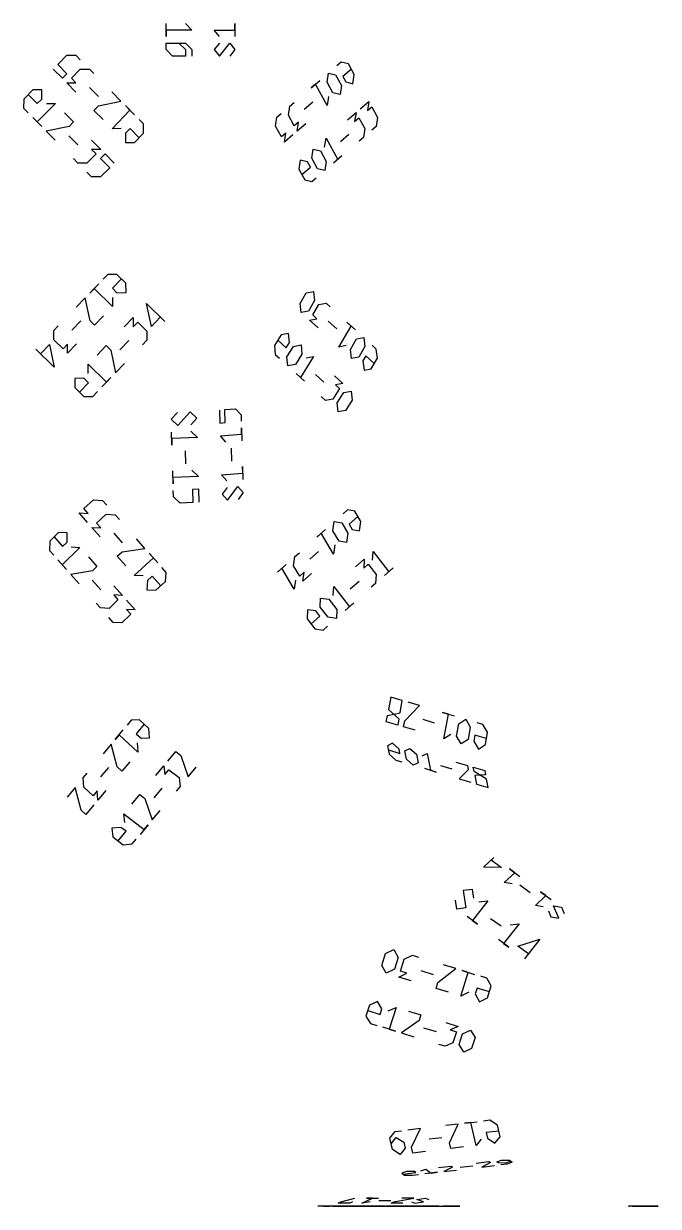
# Model space of a CAD drawing. Header units: metres. Extents: x -3.55 to 5.66, y -3.79 to 3.79.
# Drawn here: x -3.546 to -1.512, y -3.792 to 0 of the extents above; entities that cross this region are included whole.
import ezdxf

# ---------------------------------------------------------------- set-up
doc = ezdxf.new("R2010")
doc.units = ezdxf.units.M
doc.layers.add('PROFILES', color=30, linetype='CONTINUOUS')

msp = doc.modelspace()

# ---------------------------------------------------------------- linework, layer by layer
at = {"layer": 'PROFILES'}
for p, q in [((-3.0889, -0.0422, 8.2165), (-3.0889, -0.0005, 8.2165)), ((-3.0073, -0.0213, 8.2334), (-3.0889, -0.0213, 8.2165)), ((-3.0889, -0.0213, 8.2165), (-3.0889, -0.0422, 8.2165)), ((-3.0277, -0.0005, 8.2292), (-3.0073, -0.0213, 8.2334)), ((-2.9186, -0.0422, 8.2838), (-2.9352, -0.0213, 8.2712)), ((-2.9352, -0.0213, 8.2712), (-2.8688, -0.0213, 8.3216)), ((-2.8688, -0.0213, 8.3216), (-2.8688, -0.0005, 8.3216)), ((-2.8688, -0.0005, 8.3216), (-2.8688, -0.0422, 8.3216)), ((-3.0889, -0.0838, 8.2165), (-3.0889, -0.063, 8.2165)), ((-3.0889, -0.063, 8.2165), (-3.0277, -0.063, 8.2292)), ((-3.0481, -0.063, 8.225), (-3.0277, -0.0838, 8.2292)), ((-3.0277, -0.063, 8.2292), (-3.0073, -0.0838, 8.2334)), ((-2.9186, -0.063, 8.2838), (-2.9352, -0.0838, 8.2712)), ((-2.9186, -0.1047, 8.2838), (-2.8854, -0.063, 8.309)), ((-2.8854, -0.063, 8.309), (-2.8688, -0.0838, 8.3216)), ((-3.4365, -0.1316, 8.1445), (-3.4077, -0.102, 8.1505)), ((-3.4077, -0.102, 8.1505), (-3.3789, -0.1019, 8.1564)), ((-3.3789, -0.1019, 8.1564), (-3.3644, -0.1166, 8.1594)), ((-3.0685, -0.1047, 8.2207), (-3.0889, -0.0838, 8.2165)), ((-3.0277, -0.1047, 8.2292), (-3.0685, -0.1047, 8.2207)), ((-3.0277, -0.0838, 8.2292), (-3.0277, -0.1047, 8.2292)), ((-3.0073, -0.0838, 8.2334), (-3.0073, -0.1047, 8.2334)), ((-2.9352, -0.0838, 8.2712), (-2.9186, -0.1047, 8.2838)), ((-2.8688, -0.0838, 8.3216), (-2.8854, -0.1047, 8.309)), ((-3.4508, -0.1464, 8.1415), (-3.4219, -0.1757, 8.1475)), ((-3.4075, -0.1609, 8.1505), (-3.4365, -0.1316, 8.1445)), ((-3.393, -0.1756, 8.1535), (-3.3643, -0.146, 8.1595)), ((-3.3643, -0.146, 8.1595), (-3.3354, -0.1459, 8.1654)), ((-3.3354, -0.1459, 8.1654), (-3.321, -0.1606, 8.1684)), ((-2.5281, -0.124, 8.5797), (-2.5418, -0.1357, 8.5693)), ((-2.5051, -0.1295, 8.5972), (-2.5281, -0.124, 8.5797)), ((-2.4957, -0.1467, 8.6043), (-2.5232, -0.1701, 8.5835)), ((-2.4864, -0.1639, 8.6114), (-2.5051, -0.1295, 8.5972)), ((-3.4219, -0.1757, 8.1475), (-3.4075, -0.1609, 8.1505)), ((-3.3786, -0.1903, 8.1565), (-3.393, -0.1756, 8.1535)), ((-2.6242, -0.206, 8.5069), (-2.5967, -0.1826, 8.5277)), ((-2.5737, -0.1881, 8.5452), (-2.5693, -0.1591, 8.5485)), ((-2.555, -0.2225, 8.5594), (-2.5737, -0.1881, 8.5452)), ((-2.5693, -0.1591, 8.5485), (-2.5462, -0.1646, 8.566)), ((-2.5462, -0.1646, 8.566), (-2.5275, -0.1991, 8.5802)), ((-2.5232, -0.1701, 8.5835), (-2.5138, -0.1874, 8.5906)), ((-2.5138, -0.1874, 8.5906), (-2.4907, -0.1929, 8.6081)), ((-2.4907, -0.1929, 8.6081), (-2.4864, -0.1639, 8.6114)), ((-3.5164, -0.2128, 8.133), (-3.5457, -0.2423, 8.1302)), ((-3.4872, -0.2127, 8.1373), (-3.5164, -0.2128, 8.133)), ((-3.4874, -0.2421, 8.139), (-3.4872, -0.2127, 8.1373)), ((-3.4074, -0.1904, 8.1505), (-3.3786, -0.1903, 8.1565)), ((-3.3784, -0.2197, 8.1565), (-3.4074, -0.1904, 8.1505)), ((-3.3063, -0.2342, 8.1715), (-3.3352, -0.2048, 8.1655)), ((-3.2341, -0.2487, 8.1864), (-3.263, -0.2193, 8.1804)), ((-2.6105, -0.1943, 8.5173), (-2.6242, -0.206, 8.5069)), ((-2.5731, -0.2632, 8.5457), (-2.6105, -0.1943, 8.5173)), ((-2.5319, -0.228, 8.5769), (-2.555, -0.2225, 8.5594)), ((-2.5275, -0.1991, 8.5802), (-2.5319, -0.228, 8.5769)), ((-3.5457, -0.2423, 8.1302), (-3.5459, -0.2717, 8.1319)), ((-3.531, -0.2275, 8.1316), (-3.5021, -0.2569, 8.1376)), ((-3.4438, -0.2567, 8.1463), (-3.5024, -0.3157, 8.1409)), ((-3.5021, -0.2569, 8.1376), (-3.4874, -0.2421, 8.139)), ((-3.4729, -0.2568, 8.142), (-3.4438, -0.2567, 8.1463)), ((-3.3205, -0.2784, 8.1685), (-3.3062, -0.2637, 8.1715)), ((-3.3062, -0.2637, 8.1715), (-3.2341, -0.2487, 8.1864)), ((-3.2051, -0.278, 8.1924), (-3.2196, -0.2633, 8.1894)), ((-3.2196, -0.2633, 8.1894), (-3.1907, -0.2927, 8.1954)), ((-2.6972, -0.2936, 8.4516), (-2.6928, -0.2647, 8.4549)), ((-2.6928, -0.2647, 8.4549), (-2.6791, -0.2529, 8.4653)), ((-2.6192, -0.2522, 8.5107), (-2.6467, -0.2757, 8.4899)), ((-2.5687, -0.2343, 8.549), (-2.5731, -0.2632, 8.5457)), ((-2.4671, -0.2735, 8.626), (-2.4397, -0.25, 8.6468)), ((-2.4397, -0.25, 8.6468), (-2.444, -0.279, 8.6435)), ((-3.5459, -0.2717, 8.1319), (-3.5314, -0.2863, 8.1349)), ((-3.488, -0.3304, 8.1439), (-3.5169, -0.301, 8.1379)), ((-3.4148, -0.2861, 8.1523), (-3.3859, -0.3154, 8.1583)), ((-3.2916, -0.3078, 8.1745), (-3.3205, -0.2784, 8.1685)), ((-3.2626, -0.3372, 8.1805), (-3.2051, -0.278, 8.1924)), ((-2.7384, -0.3288, 8.4204), (-2.734, -0.2998, 8.4237)), ((-2.734, -0.2998, 8.4237), (-2.7203, -0.2881, 8.4341)), ((-2.6785, -0.328, 8.4658), (-2.6972, -0.2936, 8.4516)), ((-2.5083, -0.3086, 8.5948), (-2.4808, -0.2852, 8.6156)), ((-2.4808, -0.2852, 8.6156), (-2.4852, -0.3141, 8.6123)), ((-2.4852, -0.3141, 8.6123), (-2.4715, -0.3024, 8.6227)), ((-2.4715, -0.3024, 8.6227), (-2.4528, -0.3369, 8.6368)), ((-2.444, -0.279, 8.6435), (-2.4303, -0.2672, 8.6539)), ((-2.4303, -0.2672, 8.6539), (-2.4116, -0.3017, 8.668)), ((-2.4116, -0.3017, 8.668), (-2.416, -0.3306, 8.6647)), ((-3.5024, -0.3157, 8.1409), (-3.488, -0.3304, 8.1439)), ((-3.4005, -0.3302, 8.157), (-3.4735, -0.345, 8.1469)), ((-3.3859, -0.3154, 8.1583), (-3.4005, -0.3302, 8.157)), ((-3.2338, -0.337, 8.1865), (-3.2626, -0.3372, 8.1805)), ((-3.2049, -0.3369, 8.1925), (-3.2193, -0.3517, 8.1895)), ((-3.176, -0.3663, 8.1985), (-3.2049, -0.3369, 8.1925)), ((-3.1617, -0.322, 8.2014), (-3.1762, -0.3074, 8.1984)), ((-3.1616, -0.3515, 8.2015), (-3.1617, -0.322, 8.2014)), ((-2.7197, -0.3632, 8.4346), (-2.7384, -0.3288, 8.4204)), ((-2.6648, -0.3163, 8.4762), (-2.6785, -0.328, 8.4658)), ((-2.6692, -0.3453, 8.4728), (-2.6648, -0.3163, 8.4762)), ((-2.6417, -0.3218, 8.4936), (-2.6692, -0.3453, 8.4728)), ((-2.4528, -0.3369, 8.6368), (-2.4572, -0.3658, 8.6335)), ((-2.416, -0.3306, 8.6647), (-2.4297, -0.3424, 8.6543)), ((-3.4735, -0.345, 8.1469), (-3.4445, -0.3744, 8.1529)), ((-3.4007, -0.3596, 8.1586), (-3.3718, -0.3889, 8.1646)), ((-3.328, -0.3741, 8.1703), (-3.299, -0.4035, 8.1763)), ((-3.2193, -0.3517, 8.1895), (-3.2192, -0.3812, 8.1895)), ((-3.1903, -0.3811, 8.1955), (-3.1616, -0.3515, 8.2015)), ((-2.706, -0.3515, 8.445), (-2.7197, -0.3632, 8.4346)), ((-2.7103, -0.3804, 8.4416), (-2.706, -0.3515, 8.445)), ((-2.6829, -0.357, 8.4624), (-2.7103, -0.3804, 8.4416)), ((-2.5813, -0.3962, 8.5395), (-2.5769, -0.3673, 8.5428)), ((-2.5769, -0.3673, 8.5428), (-2.5395, -0.4361, 8.5711)), ((-2.5308, -0.3783, 8.5777), (-2.5033, -0.3548, 8.5985)), ((-2.4572, -0.3658, 8.6335), (-2.4709, -0.3775, 8.6231)), ((-3.299, -0.4035, 8.1763), (-3.3281, -0.4036, 8.172)), ((-3.3281, -0.4036, 8.172), (-3.3137, -0.4182, 8.175)), ((-3.2192, -0.3812, 8.1895), (-3.1903, -0.3811, 8.1955)), ((-2.6225, -0.4314, 8.5082), (-2.6181, -0.4024, 8.5116)), ((-2.6181, -0.4024, 8.5116), (-2.595, -0.4079, 8.5291)), ((-2.595, -0.4079, 8.5291), (-2.5763, -0.4424, 8.5432)), ((-3.3721, -0.4478, 8.1679), (-3.3866, -0.4331, 8.1649)), ((-3.343, -0.4477, 8.1722), (-3.3721, -0.4478, 8.1679)), ((-3.3137, -0.4182, 8.175), (-3.343, -0.4477, 8.1722)), ((-3.2845, -0.4182, 8.1793), (-3.2992, -0.4329, 8.178)), ((-3.2992, -0.4329, 8.178), (-3.2702, -0.4623, 8.184)), ((-3.2556, -0.4475, 8.1853), (-3.2845, -0.4182, 8.1793)), ((-2.6592, -0.4376, 8.4804), (-2.6636, -0.4665, 8.477)), ((-2.6362, -0.4431, 8.4978), (-2.6592, -0.4376, 8.4804)), ((-2.6268, -0.4603, 8.5049), (-2.6362, -0.4431, 8.4978)), ((-2.6038, -0.4658, 8.5224), (-2.6225, -0.4314, 8.5082)), ((-2.5763, -0.4424, 8.5432), (-2.5807, -0.4713, 8.5399)), ((-2.5258, -0.4244, 8.5815), (-2.5532, -0.4479, 8.5607)), ((-2.5395, -0.4361, 8.5711), (-2.5258, -0.4244, 8.5815)), ((-3.3287, -0.4918, 8.1769), (-3.3432, -0.4771, 8.1739)), ((-3.2995, -0.4917, 8.1812), (-3.3287, -0.4918, 8.1769)), ((-3.2702, -0.4623, 8.184), (-3.2995, -0.4917, 8.1812)), ((-2.6636, -0.4665, 8.477), (-2.6449, -0.501, 8.4912)), ((-2.6543, -0.4838, 8.4841), (-2.6268, -0.4603, 8.5049)), ((-2.5807, -0.4713, 8.5399), (-2.6038, -0.4658, 8.5224)), ((-2.6449, -0.501, 8.4912), (-2.6219, -0.5065, 8.5087)), ((-2.6219, -0.5065, 8.5087), (-2.6081, -0.4948, 8.5191)), ((-3.2766, -0.8046, 8.2024), (-3.291, -0.8196, 8.2011)), ((-3.2475, -0.8041, 8.2067), (-3.2766, -0.8046, 8.2024)), ((-3.2327, -0.8185, 8.2097), (-3.2615, -0.8485, 8.2071)), ((-3.218, -0.8329, 8.2127), (-3.2475, -0.8041, 8.2067)), ((-3.2177, -0.8623, 8.2145), (-3.218, -0.8329, 8.2127)), ((-3.3342, -0.8646, 8.1971), (-3.3054, -0.8346, 8.1997)), ((-3.3198, -0.8496, 8.1984), (-3.3342, -0.8646, 8.1971)), ((-3.2609, -0.9073, 8.2105), (-3.3198, -0.8496, 8.1984)), ((-3.2615, -0.8485, 8.2071), (-3.2468, -0.8629, 8.2101)), ((-3.2468, -0.8629, 8.2101), (-3.2177, -0.8623, 8.2145)), ((-2.6597, -0.8974, 8.48), (-2.6401, -0.8637, 8.4949)), ((-2.6401, -0.8637, 8.4949), (-2.6169, -0.8592, 8.5124)), ((-2.6169, -0.8592, 8.5124), (-2.6133, -0.8883, 8.5152)), ((-3.3486, -0.8796, 8.1958), (-3.3774, -0.9096, 8.1932)), ((-3.3332, -0.9528, 8.2023), (-3.3486, -0.8796, 8.1958)), ((-3.2612, -0.8779, 8.2088), (-3.2609, -0.9073, 8.2105)), ((-3.1367, -0.9709, 8.2352), (-3.1518, -0.8977, 8.2271)), ((-3.1518, -0.8977, 8.2271), (-3.0932, -0.9552, 8.2414)), ((-2.6561, -0.9265, 8.4827), (-2.6597, -0.8974, 8.48)), ((-2.6133, -0.8883, 8.5152), (-2.6329, -0.922, 8.5003)), ((-2.6195, -0.9343, 8.5105), (-2.5999, -0.9006, 8.5253)), ((-2.5999, -0.9006, 8.5253), (-2.5767, -0.8961, 8.5429)), ((-2.5767, -0.8961, 8.5429), (-2.5633, -0.9084, 8.5531)), ((-3.2897, -0.9373, 8.2079), (-3.3185, -0.9673, 8.2053)), ((-3.2238, -0.9727, 8.2206), (-3.195, -0.9427, 8.2232)), ((-3.195, -0.9427, 8.2232), (-3.1948, -0.9721, 8.2255)), ((-3.1079, -0.9409, 8.2378), (-3.1367, -0.9709, 8.2352)), ((-2.6329, -0.922, 8.5003), (-2.6561, -0.9265, 8.4827)), ((-2.6293, -0.9511, 8.503), (-2.6061, -0.9466, 8.5206)), ((-2.6061, -0.9466, 8.5206), (-2.6195, -0.9343, 8.5105)), ((-3.4494, -0.9846, 8.1866), (-3.435, -0.9696, 8.1879)), ((-3.4491, -1.014, 8.1883), (-3.4494, -0.9846, 8.1866)), ((-3.3624, -0.9534, 8.1979), (-3.3912, -0.9834, 8.1953)), ((-3.3185, -0.9673, 8.2053), (-3.3332, -0.9528, 8.2023)), ((-3.1948, -0.9721, 8.2255), (-3.1804, -0.9571, 8.2268)), ((-3.1804, -0.9571, 8.2268), (-3.1511, -0.9858, 8.2339)), ((-2.6025, -0.9757, 8.5234), (-2.6293, -0.9511, 8.503)), ((-2.5427, -0.979, 8.5687), (-2.5695, -0.9544, 8.5484)), ((-2.5355, -1.0372, 8.5741), (-2.4963, -0.9699, 8.6039)), ((-2.4963, -0.9699, 8.6039), (-2.5097, -0.9576, 8.5937)), ((-2.5097, -0.9576, 8.5937), (-2.4829, -0.9822, 8.614)), ((-3.4197, -1.0428, 8.1944), (-3.4491, -1.014, 8.1883)), ((-3.2378, -1.0464, 8.2238), (-3.209, -1.0164, 8.2264)), ((-3.1509, -1.0152, 8.2361), (-3.1653, -1.0302, 8.2348)), ((-3.1511, -0.9858, 8.2339), (-3.1509, -1.0152, 8.2361)), ((-2.7211, -0.9982, 8.439), (-2.7422, -1.0317, 8.4262)), ((-2.7317, -1.0149, 8.4326), (-2.7049, -1.0395, 8.4529)), ((-2.6972, -0.9937, 8.4556), (-2.7211, -0.9982, 8.439)), ((-2.7049, -1.0395, 8.4529), (-2.6943, -1.0228, 8.4593)), ((-2.6943, -1.0228, 8.4593), (-2.6972, -0.9937, 8.4556)), ((-2.4989, -1.045, 8.6019), (-2.4793, -1.0113, 8.6167)), ((-2.4793, -1.0113, 8.6167), (-2.4561, -1.0068, 8.6343)), ((-2.4561, -1.0068, 8.6343), (-2.4525, -1.0359, 8.637)), ((-3.4481, -1.1022, 8.1935), (-3.5071, -1.0445, 8.1814)), ((-3.4923, -1.059, 8.1844), (-3.4635, -1.029, 8.187)), ((-3.4635, -1.029, 8.187), (-3.4481, -1.1022, 8.1935)), ((-3.4052, -1.0278, 8.1957), (-3.4197, -1.0428, 8.1944)), ((-3.4049, -1.0572, 8.1974), (-3.4052, -1.0278, 8.1957)), ((-3.3761, -1.0272, 8.2), (-3.4049, -1.0572, 8.1974)), ((-3.3103, -1.0627, 8.2127), (-3.2815, -1.0327, 8.2153)), ((-3.2815, -1.0327, 8.2153), (-3.2668, -1.047, 8.2189)), ((-3.2668, -1.047, 8.2189), (-3.2517, -1.1202, 8.2269)), ((-2.7422, -1.0317, 8.4262), (-2.7394, -1.0608, 8.4299)), ((-2.7394, -1.0608, 8.4299), (-2.726, -1.0731, 8.4401)), ((-2.702, -1.0686, 8.4566), (-2.6809, -1.0351, 8.4695)), ((-2.6809, -1.0351, 8.4695), (-2.657, -1.0306, 8.486)), ((-2.6541, -1.0597, 8.4898), (-2.6752, -1.0932, 8.4769)), ((-2.657, -1.0306, 8.486), (-2.6541, -1.0597, 8.4898)), ((-2.5123, -1.0327, 8.5917), (-2.5355, -1.0372, 8.5741)), ((-2.4953, -1.0741, 8.6046), (-2.4989, -1.045, 8.6019)), ((-2.4525, -1.0359, 8.637), (-2.4721, -1.0696, 8.6222)), ((-2.4159, -1.0437, 8.6648), (-2.4293, -1.0314, 8.6546)), ((-2.4123, -1.0728, 8.6675), (-2.4159, -1.0437, 8.6648)), ((-3.3388, -1.122, 8.2123), (-3.3391, -1.0926, 8.2101)), ((-3.3391, -1.0926, 8.2101), (-3.2805, -1.1502, 8.2243)), ((-3.2517, -1.1202, 8.2269), (-3.2229, -1.0902, 8.2296)), ((-2.6992, -1.0977, 8.4604), (-2.702, -1.0686, 8.4566)), ((-2.6752, -1.0932, 8.4769), (-2.6992, -1.0977, 8.4604)), ((-2.6168, -1.0675, 8.5165), (-2.659, -1.1346, 8.4908)), ((-2.6407, -1.072, 8.4999), (-2.6168, -1.0675, 8.5165)), ((-2.4721, -1.0696, 8.6222), (-2.4953, -1.0741, 8.6046)), ((-2.4489, -1.0651, 8.6398), (-2.4587, -1.0819, 8.6323)), ((-2.4587, -1.0819, 8.6323), (-2.4551, -1.111, 8.6351)), ((-2.4221, -1.0897, 8.6601), (-2.4489, -1.0651, 8.6398)), ((-2.4319, -1.1065, 8.6527), (-2.4123, -1.0728, 8.6675)), ((-3.3532, -1.137, 8.211), (-3.3823, -1.1376, 8.2062)), ((-3.3386, -1.1514, 8.2146), (-3.3532, -1.137, 8.211)), ((-3.2661, -1.1352, 8.2256), (-3.2949, -1.1652, 8.223)), ((-3.2805, -1.1502, 8.2243), (-3.2661, -1.1352, 8.2256)), ((-2.6456, -1.1469, 8.501), (-2.6724, -1.1223, 8.4807)), ((-2.659, -1.1346, 8.4908), (-2.6456, -1.1469, 8.501)), ((-2.6111, -1.1256, 8.524), (-2.5843, -1.1502, 8.5443)), ((-2.5498, -1.129, 8.5673), (-2.523, -1.1536, 8.5876)), ((-2.4551, -1.111, 8.6351), (-2.4319, -1.1065, 8.6527)), ((-3.3823, -1.1376, 8.2062), (-3.382, -1.167, 8.2084)), ((-3.382, -1.167, 8.2084), (-3.3528, -1.1958, 8.2155)), ((-3.3674, -1.1814, 8.212), (-3.3386, -1.1514, 8.2146)), ((-2.5335, -1.1704, 8.5812), (-2.5546, -1.2039, 8.5684)), ((-2.523, -1.1536, 8.5876), (-2.5469, -1.1581, 8.571)), ((-2.5469, -1.1581, 8.571), (-2.5335, -1.1704, 8.5812)), ((-3.3528, -1.1958, 8.2155), (-3.3237, -1.1952, 8.2204)), ((-3.3237, -1.1952, 8.2204), (-3.3093, -1.1802, 8.2217)), ((-2.5786, -1.2084, 8.5518), (-2.592, -1.1961, 8.5416)), ((-2.5546, -1.2039, 8.5684), (-2.5786, -1.2084, 8.5518)), ((-2.5412, -1.2162, 8.5785), (-2.5201, -1.1827, 8.5913)), ((-2.5201, -1.1827, 8.5913), (-2.4962, -1.1782, 8.6079)), ((-2.4933, -1.2073, 8.6116), (-2.5144, -1.2408, 8.5988)), ((-2.4962, -1.1782, 8.6079), (-2.4933, -1.2073, 8.6116)), ((-3.0728, -1.2683, 8.2683), (-3.0529, -1.2467, 8.27)), ((-3.0118, -1.245, 8.2768), (-3.0517, -1.2882, 8.2733)), ((-2.9907, -1.2649, 8.2819), (-3.0118, -1.245, 8.2768)), ((-2.9179, -1.2393, 8.3151), (-2.9167, -1.2808, 8.3184)), ((-2.9008, -1.2379, 8.327), (-2.8667, -1.235, 8.3508)), ((-2.8996, -1.2794, 8.3303), (-2.9008, -1.2379, 8.327)), ((-2.8667, -1.235, 8.3508), (-2.8491, -1.2543, 8.3643)), ((-2.5384, -1.2453, 8.5823), (-2.5412, -1.2162, 8.5785)), ((-2.5144, -1.2408, 8.5988), (-2.5384, -1.2453, 8.5823)), ((-3.0517, -1.2882, 8.2733), (-3.0728, -1.2683, 8.2683)), ((-3.0106, -1.2865, 8.2802), (-2.9907, -1.2649, 8.2819)), ((-2.9167, -1.2808, 8.3184), (-2.8996, -1.2794, 8.3303)), ((-2.8491, -1.2543, 8.3643), (-2.8485, -1.2751, 8.366)), ((-3.0705, -1.3514, 8.2749), (-3.0717, -1.3099, 8.2716)), ((-3.01, -1.3073, 8.2818), (-2.9889, -1.3272, 8.2869)), ((-2.9155, -1.3223, 8.3217), (-2.8473, -1.3166, 8.3693)), ((-2.8979, -1.3417, 8.3353), (-2.9155, -1.3223, 8.3217)), ((-2.8473, -1.3166, 8.3693), (-2.8479, -1.2958, 8.3676)), ((-2.8479, -1.2958, 8.3676), (-2.8468, -1.3374, 8.371)), ((-2.9889, -1.3272, 8.2869), (-3.0711, -1.3306, 8.2732)), ((-3.0711, -1.3306, 8.2732), (-3.0705, -1.3514, 8.2749)), ((-2.8791, -1.4025, 8.3521), (-2.8803, -1.361, 8.3488)), ((-3.0288, -1.3704, 8.2834), (-3.0276, -1.4119, 8.2867)), ((-3.0669, -1.4759, 8.2848), (-3.0681, -1.4344, 8.2815)), ((-3.0065, -1.4318, 8.2917), (-2.9854, -1.4518, 8.2968)), ((-2.8438, -1.4412, 8.3792), (-2.8444, -1.4204, 8.3776)), ((-2.8444, -1.4204, 8.3776), (-2.8432, -1.4619, 8.3809)), ((-2.9854, -1.4518, 8.2968), (-3.0675, -1.4552, 8.2832)), ((-3.0675, -1.4552, 8.2832), (-3.0669, -1.4759, 8.2848)), ((-2.912, -1.4469, 8.3317), (-2.8438, -1.4412, 8.3792)), ((-2.8943, -1.4662, 8.3452), (-2.912, -1.4469, 8.3317)), ((-3.0658, -1.5174, 8.2881), (-3.0664, -1.4967, 8.2865)), ((-2.9842, -1.4933, 8.3001), (-3.0047, -1.4941, 8.2967)), ((-3.0047, -1.4941, 8.2967), (-3.0036, -1.5356, 8.3)), ((-2.983, -1.5348, 8.3034), (-2.9842, -1.4933, 8.3001)), ((-2.8938, -1.487, 8.3469), (-2.9102, -1.5092, 8.3366)), ((-2.9102, -1.5092, 8.3366), (-2.8926, -1.5285, 8.3502)), ((-2.8926, -1.5285, 8.3502), (-2.8597, -1.4841, 8.3706)), ((-2.8597, -1.4841, 8.3706), (-2.842, -1.5034, 8.3842)), ((-2.842, -1.5034, 8.3842), (-2.8585, -1.5256, 8.374)), ((-3.353, -1.5551, 8.2424), (-3.3223, -1.5272, 8.2455)), ((-3.3223, -1.5272, 8.2455), (-3.2933, -1.5286, 8.2505)), ((-3.2933, -1.5286, 8.2505), (-3.2797, -1.544, 8.254)), ((-3.0446, -1.5374, 8.2932), (-3.0658, -1.5174, 8.2881)), ((-3.0036, -1.5356, 8.3), (-3.0446, -1.5374, 8.2932)), ((-3.3412, -1.5998, 8.2477), (-3.3684, -1.569, 8.2408)), ((-3.3684, -1.569, 8.2408), (-3.3394, -1.5705, 8.2458)), ((-3.3394, -1.5705, 8.2458), (-3.353, -1.5551, 8.2424)), ((-3.3122, -1.6013, 8.2527), (-3.2814, -1.5734, 8.2559)), ((-3.2814, -1.5734, 8.2559), (-3.2524, -1.5748, 8.2609)), ((-3.2524, -1.5748, 8.2609), (-3.2388, -1.5902, 8.2643)), ((-2.5084, -1.5594, 8.6221), (-2.5224, -1.5718, 8.613)), ((-2.4847, -1.5635, 8.639), (-2.5084, -1.5594, 8.6221)), ((-2.4749, -1.5802, 8.6469), (-2.5029, -1.6052, 8.6287)), ((-2.4652, -1.5969, 8.6547), (-2.4847, -1.5635, 8.639)), ((-3.3004, -1.646, 8.2581), (-3.3276, -1.6152, 8.2512)), ((-3.3276, -1.6152, 8.2512), (-3.2986, -1.6167, 8.2562)), ((-3.2986, -1.6167, 8.2562), (-3.3122, -1.6013, 8.2527)), ((-2.6064, -1.6467, 8.5585), (-2.5784, -1.6218, 8.5766)), ((-2.5546, -1.6259, 8.5936), (-2.5504, -1.5968, 8.5948)), ((-2.5351, -1.6592, 8.6093), (-2.5546, -1.6259, 8.5936)), ((-2.5504, -1.5968, 8.5948), (-2.5267, -1.601, 8.6118)), ((-2.5267, -1.601, 8.6118), (-2.5072, -1.6343, 8.6275)), ((-2.5029, -1.6052, 8.6287), (-2.4932, -1.6218, 8.6365)), ((-2.4932, -1.6218, 8.6365), (-2.4694, -1.626, 8.6535)), ((-2.4694, -1.626, 8.6535), (-2.4652, -1.5969, 8.6547)), ((-3.4625, -1.6596, 8.2076), (-3.4631, -1.689, 8.2048)), ((-3.4341, -1.6318, 8.2199), (-3.4625, -1.6596, 8.2076)), ((-3.4483, -1.6457, 8.2138), (-3.4211, -1.6765, 8.2207)), ((-3.4063, -1.6332, 8.2296), (-3.4341, -1.6318, 8.2199)), ((-3.4211, -1.6765, 8.2207), (-3.4069, -1.6626, 8.2269)), ((-3.4069, -1.6626, 8.2269), (-3.4063, -1.6332, 8.2296)), ((-3.2288, -1.6643, 8.2716), (-3.256, -1.6335, 8.2647)), ((-3.1572, -1.6826, 8.285), (-3.1844, -1.6518, 8.2781)), ((-2.5924, -1.6342, 8.5675), (-2.6064, -1.6467, 8.5585)), ((-2.5534, -1.7008, 8.5989), (-2.5924, -1.6342, 8.5675)), ((-2.5114, -1.6634, 8.6262), (-2.5351, -1.6592, 8.6093)), ((-2.5072, -1.6343, 8.6275), (-2.5114, -1.6634, 8.6262)), ((-3.4631, -1.689, 8.2048), (-3.4495, -1.7044, 8.2083)), ((-3.3655, -1.6794, 8.2399), (-3.4223, -1.7352, 8.2152)), ((-3.3933, -1.678, 8.2303), (-3.3655, -1.6794, 8.2399)), ((-3.246, -1.7076, 8.2719), (-3.2306, -1.6936, 8.2735)), ((-3.2306, -1.6936, 8.2735), (-3.1572, -1.6826, 8.285)), ((-3.13, -1.7134, 8.292), (-3.1436, -1.698, 8.2885)), ((-3.1436, -1.698, 8.2885), (-3.1164, -1.7288, 8.2954)), ((-2.6763, -1.7091, 8.513), (-2.6623, -1.6966, 8.5221)), ((-2.6008, -1.6925, 8.5651), (-2.6288, -1.7174, 8.5469)), ((-2.5491, -1.6717, 8.6002), (-2.5534, -1.7008, 8.5989)), ((-2.4276, -1.7209, 8.6717), (-2.4262, -1.6921, 8.6777)), ((-2.4262, -1.6921, 8.6777), (-2.3759, -1.7574, 8.69)), ((-3.4087, -1.7505, 8.2187), (-3.4359, -1.7198, 8.2118)), ((-3.4223, -1.7352, 8.2152), (-3.4087, -1.7505, 8.2187)), ((-3.3383, -1.7102, 8.2468), (-3.3111, -1.741, 8.2538)), ((-3.3111, -1.741, 8.2538), (-3.3253, -1.7549, 8.2476)), ((-3.2188, -1.7384, 8.2788), (-3.246, -1.7076, 8.2719)), ((-3.1916, -1.7692, 8.2857), (-3.13, -1.7134, 8.292)), ((-2.7323, -1.759, 8.4766), (-2.7043, -1.734, 8.4948)), ((-2.6806, -1.7382, 8.5118), (-2.6763, -1.7091, 8.513)), ((-2.6611, -1.7715, 8.5275), (-2.6806, -1.7382, 8.5118)), ((-2.4822, -1.742, 8.6414), (-2.4542, -1.7171, 8.6595)), ((-2.4542, -1.7171, 8.6595), (-2.4556, -1.7459, 8.6535)), ((-2.4556, -1.7459, 8.6535), (-2.4416, -1.7334, 8.6626)), ((-2.4416, -1.7334, 8.6626), (-2.4165, -1.7661, 8.6687)), ((-3.3253, -1.7549, 8.2476), (-3.3951, -1.7659, 8.2221)), ((-3.3951, -1.7659, 8.2221), (-3.3679, -1.7967, 8.229)), ((-3.1626, -1.7706, 8.2907), (-3.1916, -1.7692, 8.2857)), ((-3.1336, -1.7721, 8.2957), (-3.149, -1.786, 8.2942)), ((-3.1064, -1.8028, 8.3027), (-3.1336, -1.7721, 8.2957)), ((-3.0892, -1.7595, 8.3023), (-3.1028, -1.7441, 8.2989)), ((-3.091, -1.7889, 8.3042), (-3.0892, -1.7595, 8.3023)), ((-2.7183, -1.7465, 8.4857), (-2.7323, -1.759, 8.4766)), ((-2.6793, -1.8131, 8.5171), (-2.7183, -1.7465, 8.4857)), ((-2.6471, -1.759, 8.5366), (-2.6611, -1.7715, 8.5275)), ((-2.6513, -1.7882, 8.5353), (-2.6471, -1.759, 8.5366)), ((-2.6233, -1.7632, 8.5535), (-2.6513, -1.7882, 8.5353)), ((-2.4165, -1.7661, 8.6687), (-2.4179, -1.7949, 8.6627)), ((-2.3619, -1.745, 8.6991), (-2.3899, -1.7699, 8.6809)), ((-2.3759, -1.7574, 8.69), (-2.3619, -1.745, 8.6991)), ((-3.3259, -1.7843, 8.2448), (-3.2987, -1.815, 8.2518)), ((-3.2567, -1.8026, 8.2676), (-3.2295, -1.8334, 8.2745)), ((-3.149, -1.786, 8.2942), (-3.1508, -1.8154, 8.2961)), ((-3.1508, -1.8154, 8.2961), (-3.1218, -1.8168, 8.3011)), ((-3.1218, -1.8168, 8.3011), (-3.091, -1.7889, 8.3042)), ((-2.675, -1.784, 8.5184), (-2.6793, -1.8131, 8.5171)), ((-2.5535, -1.8332, 8.5899), (-2.5521, -1.8044, 8.5959)), ((-2.5521, -1.8044, 8.5959), (-2.5018, -1.8697, 8.6082)), ((-2.499, -1.8121, 8.6202), (-2.471, -1.7872, 8.6384)), ((-2.4179, -1.7949, 8.6627), (-2.4319, -1.8073, 8.6536)), ((-3.2437, -1.8473, 8.2683), (-3.2721, -1.8752, 8.2559)), ((-3.2295, -1.8334, 8.2745), (-3.2573, -1.8319, 8.2648)), ((-3.2573, -1.8319, 8.2648), (-3.2437, -1.8473, 8.2683)), ((-3.2158, -1.8488, 8.2779), (-3.1886, -1.8795, 8.2848)), ((-2.5955, -1.8706, 8.5626), (-2.5941, -1.8418, 8.5686)), ((-2.5941, -1.8418, 8.5686), (-2.5675, -1.8457, 8.5808)), ((-2.5675, -1.8457, 8.5808), (-2.5424, -1.8783, 8.5869)), ((-2.4879, -1.8572, 8.6173), (-2.5158, -1.8822, 8.5991)), ((-2.5018, -1.8697, 8.6082), (-2.4879, -1.8572, 8.6173)), ((-3.2999, -1.8737, 8.2463), (-3.3135, -1.8583, 8.2428)), ((-3.2721, -1.8752, 8.2559), (-3.2999, -1.8737, 8.2463)), ((-3.2028, -1.8935, 8.2787), (-3.2312, -1.9214, 8.2663)), ((-3.1886, -1.8795, 8.2848), (-3.2164, -1.8781, 8.2752)), ((-3.2164, -1.8781, 8.2752), (-3.2028, -1.8935, 8.2787)), ((-2.6361, -1.8793, 8.5414), (-2.6375, -1.9081, 8.5353)), ((-2.6095, -1.8831, 8.5535), (-2.6361, -1.8793, 8.5414)), ((-2.5969, -1.8994, 8.5566), (-2.6095, -1.8831, 8.5535)), ((-2.5704, -1.9033, 8.5688), (-2.5955, -1.8706, 8.5626)), ((-2.5424, -1.8783, 8.5869), (-2.5438, -1.9071, 8.5809)), ((-3.259, -1.9199, 8.2567), (-3.2726, -1.9045, 8.2532)), ((-3.2312, -1.9214, 8.2663), (-3.259, -1.9199, 8.2567)), ((-2.6375, -1.9081, 8.5353), (-2.6123, -1.9407, 8.5415)), ((-2.6249, -1.9244, 8.5384), (-2.5969, -1.8994, 8.5566)), ((-2.5858, -1.9446, 8.5536), (-2.5718, -1.9321, 8.5627)), ((-2.5438, -1.9071, 8.5809), (-2.5704, -1.9033, 8.5688)), ((-2.6123, -1.9407, 8.5415), (-2.5858, -1.9446, 8.5536)), ((-2.3693, -2.1591, 8.6189), (-2.3764, -2.1987, 8.6081)), ((-2.3324, -2.1701, 8.6347), (-2.3693, -2.1591, 8.6189)), ((-2.3764, -2.1987, 8.6081), (-2.3431, -2.2295, 8.6186)), ((-2.3395, -2.2097, 8.624), (-2.3324, -2.1701, 8.6347)), ((-2.3246, -2.235, 8.6265), (-2.277, -2.1865, 8.6586)), ((-2.277, -2.1865, 8.6586), (-2.3139, -2.1756, 8.6427)), ((-3.2018, -2.2337, 8.2498), (-3.2146, -2.2491, 8.244)), ((-3.1741, -2.2322, 8.2596), (-3.2018, -2.2337, 8.2498)), ((-3.1442, -2.2601, 8.2677), (-3.1741, -2.2322, 8.2596)), ((-2.3836, -2.2383, 8.5973), (-2.38, -2.2185, 8.6027)), ((-2.38, -2.2185, 8.6027), (-2.3395, -2.2097, 8.624)), ((-2.3431, -2.2295, 8.6186), (-2.3467, -2.2493, 8.6132)), ((-2.3282, -2.2548, 8.6211), (-2.3246, -2.235, 8.6265)), ((-2.2287, -2.2426, 8.6716), (-2.2657, -2.2316, 8.6557)), ((-2.1847, -2.214, 8.6982), (-2.2031, -2.2085, 8.6903)), ((-2.2031, -2.2085, 8.6903), (-2.1662, -2.2195, 8.7062)), ((-2.1989, -2.2932, 8.6766), (-2.1847, -2.214, 8.6982)), ((-2.1513, -2.2447, 8.7087), (-2.1293, -2.2304, 8.722)), ((-2.1293, -2.2304, 8.722), (-2.1144, -2.2557, 8.7246)), ((-3.253, -2.2952, 8.2265), (-3.2274, -2.2645, 8.2381)), ((-3.1592, -2.2462, 8.2637), (-3.1848, -2.277, 8.252)), ((-3.1421, -2.2895, 8.266), (-3.1442, -2.2601, 8.2677)), ((-2.3467, -2.2493, 8.6132), (-2.3836, -2.2383, 8.5973)), ((-2.2913, -2.2657, 8.637), (-2.3282, -2.2548, 8.6211)), ((-2.1584, -2.2844, 8.6979), (-2.1513, -2.2447, 8.7087)), ((-2.1144, -2.2557, 8.7246), (-2.1215, -2.2953, 8.7138)), ((-2.0739, -2.2469, 8.7458), (-2.0923, -2.2414, 8.7379)), ((-2.059, -2.2722, 8.7484), (-2.0739, -2.2469, 8.7458)), ((-2.0661, -2.3118, 8.7376), (-2.059, -2.2722, 8.7484)), ((-3.2658, -2.3106, 8.2207), (-3.2914, -2.3414, 8.2091)), ((-3.2466, -2.3832, 8.2212), (-3.2658, -2.3106, 8.2207)), ((-3.2402, -2.2798, 8.2323), (-3.253, -2.2952, 8.2265)), ((-3.1805, -2.3356, 8.2485), (-3.2402, -2.2798, 8.2323)), ((-3.1848, -2.277, 8.252), (-3.1698, -2.2909, 8.2561)), ((-3.1826, -2.3063, 8.2503), (-3.1805, -2.3356, 8.2485)), ((-3.1698, -2.2909, 8.2561), (-3.1421, -2.2895, 8.266)), ((-2.3637, -2.3072, 8.558), (-2.3794, -2.3152, 8.5344)), ((-2.3425, -2.3262, 8.5503), (-2.3637, -2.3072, 8.558)), ((-2.1769, -2.2789, 8.69), (-2.1989, -2.2932, 8.6766)), ((-2.1435, -2.3096, 8.7005), (-2.1584, -2.2844, 8.6979)), ((-2.1215, -2.2953, 8.7138), (-2.1435, -2.3096, 8.7005)), ((-2.0995, -2.281, 8.7271), (-2.103, -2.3008, 8.7217)), ((-2.103, -2.3008, 8.7217), (-2.0881, -2.3261, 8.7243)), ((-2.0625, -2.292, 8.743), (-2.0995, -2.281, 8.7271)), ((-2.0881, -2.3261, 8.7243), (-2.0661, -2.3118, 8.7376)), ((-3.0841, -2.3643, 8.2616), (-3.0585, -2.3335, 8.2732)), ((-3.0585, -2.3335, 8.2732), (-3.0421, -2.3461, 8.2706)), ((-3.0421, -2.3461, 8.2706), (-3.0186, -2.4147, 8.251)), ((-2.3794, -2.3152, 8.5344), (-2.374, -2.3422, 8.5031)), ((-2.3767, -2.3287, 8.5188), (-2.3398, -2.3397, 8.5347)), ((-2.374, -2.3422, 8.5031), (-2.3528, -2.3611, 8.4954)), ((-2.3398, -2.3397, 8.5347), (-2.3425, -2.3262, 8.5503)), ((-2.324, -2.3317, 8.5582), (-2.3083, -2.3237, 8.5818)), ((-2.3186, -2.3586, 8.527), (-2.324, -2.3317, 8.5582)), ((-2.3083, -2.3237, 8.5818), (-2.2871, -2.3426, 8.5741)), ((-2.2871, -2.3426, 8.5741), (-2.2817, -2.3696, 8.5428)), ((-2.2686, -2.3481, 8.5821), (-2.2529, -2.3401, 8.6056)), ((-2.2529, -2.3401, 8.6056), (-2.242, -2.3941, 8.543)), ((-3.2743, -2.3846, 8.2114), (-3.2999, -2.4154, 8.1997)), ((-3.2316, -2.3972, 8.2253), (-3.2466, -2.3832, 8.2212)), ((-3.206, -2.3664, 8.2369), (-3.2316, -2.3972, 8.2253)), ((-3.1225, -2.4104, 8.2442), (-3.0969, -2.3797, 8.2558)), ((-3.0969, -2.3797, 8.2558), (-3.0933, -2.4077, 8.2473)), ((-3.0186, -2.4147, 8.251), (-2.993, -2.3839, 8.2626)), ((-2.3528, -2.3611, 8.4954), (-2.3343, -2.3666, 8.5034)), ((-2.2974, -2.3776, 8.5192), (-2.3186, -2.3586, 8.527)), ((-2.2817, -2.3696, 8.5428), (-2.2974, -2.3776, 8.5192)), ((-2.2105, -2.3781, 8.5902), (-2.1736, -2.3891, 8.6061)), ((-2.1606, -2.3676, 8.6453), (-2.1236, -2.3786, 8.6612)), ((-2.1236, -2.3786, 8.6612), (-2.1209, -2.392, 8.6455)), ((-2.1052, -2.384, 8.6691), (-2.0682, -2.395, 8.685)), ((-2.1025, -2.3975, 8.6535), (-2.1052, -2.384, 8.6691)), ((-3.3553, -2.4183, 8.18), (-3.3425, -2.4029, 8.1858)), ((-3.3532, -2.4476, 8.1783), (-3.3553, -2.4183, 8.18)), ((-3.0933, -2.4077, 8.2473), (-3.0805, -2.3923, 8.2531)), ((-3.0805, -2.3923, 8.2531), (-3.0478, -2.4175, 8.2478)), ((-3.0478, -2.4175, 8.2478), (-3.0442, -2.4455, 8.2394)), ((-2.2236, -2.3996, 8.551), (-2.2605, -2.3886, 8.5351)), ((-2.242, -2.3941, 8.543), (-2.2236, -2.3996, 8.551)), ((-2.1209, -2.392, 8.6455), (-2.1497, -2.4215, 8.5827)), ((-2.1497, -2.4215, 8.5827), (-2.1128, -2.4325, 8.5986)), ((-2.0628, -2.422, 8.6537), (-2.1025, -2.3975, 8.6535)), ((-2.0655, -2.4085, 8.6693), (-2.0997, -2.411, 8.6378)), ((-2.0997, -2.411, 8.6378), (-2.0943, -2.438, 8.6065)), ((-2.0682, -2.395, 8.685), (-2.0655, -2.4085, 8.6693)), ((-2.0574, -2.4489, 8.6224), (-2.0628, -2.422, 8.6537)), ((-3.3809, -2.4491, 8.1684), (-3.4065, -2.4798, 8.1568)), ((-3.3617, -2.5217, 8.1689), (-3.3809, -2.4491, 8.1684)), ((-3.3233, -2.4755, 8.1863), (-3.3532, -2.4476, 8.1783)), ((-3.3105, -2.4601, 8.1922), (-3.3233, -2.4755, 8.1863)), ((-3.3084, -2.4895, 8.1904), (-3.3105, -2.4601, 8.1922)), ((-3.2828, -2.4587, 8.202), (-3.3084, -2.4895, 8.1904)), ((-3.1281, -2.4818, 8.2214), (-3.1025, -2.451, 8.233)), ((-3.0442, -2.4455, 8.2394), (-3.057, -2.4609, 8.2336)), ((-2.0943, -2.438, 8.6065), (-2.0574, -2.4489, 8.6224)), ((-3.1992, -2.5027, 8.2093), (-3.1736, -2.472, 8.2209)), ((-3.1736, -2.472, 8.2209), (-3.1572, -2.4846, 8.2183)), ((-3.1572, -2.4846, 8.2183), (-3.1337, -2.5532, 8.1987)), ((-3.3467, -2.5356, 8.173), (-3.3617, -2.5217, 8.1689)), ((-3.3212, -2.5048, 8.1846), (-3.3467, -2.5356, 8.173)), ((-3.2212, -2.5615, 8.1892), (-3.2248, -2.5335, 8.1977)), ((-3.2248, -2.5335, 8.1977), (-3.1593, -2.5839, 8.1871)), ((-3.1337, -2.5532, 8.1987), (-3.1081, -2.5224, 8.2103)), ((-3.234, -2.5769, 8.1834), (-3.2631, -2.5796, 8.1802)), ((-3.2176, -2.5895, 8.1807), (-3.234, -2.5769, 8.1834)), ((-3.1465, -2.5685, 8.1929), (-3.1721, -2.5993, 8.1812)), ((-3.1593, -2.5839, 8.1871), (-3.1465, -2.5685, 8.1929)), ((-3.2631, -2.5796, 8.1802), (-3.2596, -2.6076, 8.1718)), ((-3.2596, -2.6076, 8.1718), (-3.2268, -2.6329, 8.1665)), ((-3.2432, -2.6202, 8.1691), (-3.2176, -2.5895, 8.1807)), ((-3.1977, -2.6301, 8.1696), (-3.1849, -2.6147, 8.1754)), ((-3.2268, -2.6329, 8.1665), (-3.1977, -2.6301, 8.1696)), ((-2.0726, -2.7049, 8.2703), (-2.039, -2.6734, 8.3398)), ((-2.0474, -2.6813, 8.3224), (-2.014, -2.7058, 8.3174)), ((-2.014, -2.7058, 8.3174), (-2.0726, -2.7049, 8.2703)), ((-2.0059, -2.7539, 8.2603), (-1.9723, -2.7224, 8.3297)), ((-1.9723, -2.7224, 8.3297), (-1.989, -2.7102, 8.3322)), ((-1.989, -2.7102, 8.3322), (-1.9556, -2.7347, 8.3272)), ((-1.9808, -2.7583, 8.2751), (-2.0059, -2.7539, 8.2603)), ((-1.9225, -2.7872, 8.2849), (-1.9558, -2.7627, 8.29)), ((-2.1079, -2.776, 8.2097), (-2.137, -2.7794, 8.2064)), ((-2.137, -2.7794, 8.2064), (-2.1285, -2.8353, 8.1896)), ((-2.1037, -2.8039, 8.2013), (-2.1079, -2.776, 8.2097)), ((-1.9059, -2.8274, 8.2452), (-1.8723, -2.7959, 8.3146)), ((-1.8723, -2.7959, 8.3146), (-1.889, -2.7837, 8.3171)), ((-1.889, -2.7837, 8.3171), (-1.8556, -2.8082, 8.3121)), ((-2.1576, -2.8387, 8.1862), (-2.1618, -2.8108, 8.1946)), ((-2.1285, -2.8353, 8.1896), (-2.1576, -2.8387, 8.1862)), ((-2.0579, -2.8128, 8.2022), (-2.1076, -2.8754, 8.1787)), ((-2.087, -2.8162, 8.1988), (-2.0579, -2.8128, 8.2022)), ((-1.8809, -2.8318, 8.26), (-1.9059, -2.8274, 8.2452)), ((-1.8309, -2.8685, 8.2525), (-1.8474, -2.8283, 8.2922)), ((-1.8474, -2.8283, 8.2922), (-1.8223, -2.8327, 8.3071)), ((-1.8223, -2.8327, 8.3071), (-1.8141, -2.8528, 8.2872)), ((-2.0909, -2.8877, 8.1762), (-2.1242, -2.8632, 8.1812)), ((-2.1076, -2.8754, 8.1787), (-2.0909, -2.8877, 8.1762)), ((-2.0494, -2.8686, 8.1854), (-2.0161, -2.8931, 8.1804)), ((-1.8642, -2.844, 8.2575), (-1.8559, -2.8641, 8.2376)), ((-1.8559, -2.8641, 8.2376), (-1.8309, -2.8685, 8.2525)), ((-1.958, -2.8862, 8.1871), (-2.0076, -2.9489, 8.1636)), ((-1.987, -2.8897, 8.1837), (-1.958, -2.8862, 8.1871)), ((-1.9909, -2.9612, 8.1611), (-2.0242, -2.9367, 8.1661)), ((-2.0076, -2.9489, 8.1636), (-1.9909, -2.9612, 8.1611)), ((-1.9619, -2.9578, 8.1644), (-1.8913, -2.9352, 8.177)), ((-1.8913, -2.9352, 8.177), (-1.9409, -2.9979, 8.1535)), ((-2.3977, -3.0195, 8.1109), (-2.3858, -2.9816, 8.1236)), ((-2.3858, -2.9816, 8.1236), (-2.36, -2.9688, 8.1297)), ((-2.36, -2.9688, 8.1297), (-2.346, -2.9938, 8.1229)), ((-2.346, -2.9938, 8.1229), (-2.3578, -3.0317, 8.1102)), ((-2.3261, -2.9999, 8.1226), (-2.3002, -2.9871, 8.1286)), ((-2.3002, -2.9871, 8.1286), (-2.2803, -2.9932, 8.1283)), ((-1.9285, -2.9823, 8.1594), (-1.9619, -2.9578, 8.1644)), ((-2.3837, -3.0445, 8.1041), (-2.3977, -3.0195, 8.1109)), ((-2.3578, -3.0317, 8.1102), (-2.3837, -3.0445, 8.1041)), ((-2.3379, -3.0378, 8.1098), (-2.3261, -2.9999, 8.1226)), ((-2.2184, -3.0745, 8.1078), (-2.1608, -3.0299, 8.1262)), ((-2.1608, -3.0299, 8.1262), (-2.2007, -3.0177, 8.1269)), ((-2.3438, -3.0567, 8.1035), (-2.318, -3.0439, 8.1095)), ((-2.304, -3.069, 8.1028), (-2.3438, -3.0567, 8.1035)), ((-2.318, -3.0439, 8.1095), (-2.3379, -3.0378, 8.1098)), ((-2.2324, -3.0494, 8.1145), (-2.2722, -3.0372, 8.1152)), ((-2.1447, -3.1178, 8.1), (-2.121, -3.0421, 8.1256)), ((-2.121, -3.0421, 8.1256), (-2.1409, -3.036, 8.1259)), ((-2.1409, -3.036, 8.1259), (-2.1011, -3.0482, 8.1252)), ((-2.0613, -3.0604, 8.1245), (-2.0812, -3.0543, 8.1249)), ((-2.0473, -3.0854, 8.1178), (-2.0613, -3.0604, 8.1245)), ((-2.2243, -3.0934, 8.1014), (-2.2184, -3.0745, 8.1078)), ((-2.1845, -3.1056, 8.1007), (-2.2243, -3.0934, 8.1014)), ((-2.1188, -3.105, 8.1061), (-2.1447, -3.1178, 8.1)), ((-2.093, -3.0922, 8.1121), (-2.0989, -3.1111, 8.1057)), ((-2.0532, -3.1044, 8.1114), (-2.093, -3.0922, 8.1121)), ((-2.0591, -3.1233, 8.1051), (-2.0473, -3.0854, 8.1178)), ((-2.4123, -3.1355, 8.0635), (-2.4377, -3.1469, 8.0539)), ((-2.3979, -3.1591, 8.0532), (-2.4123, -3.1355, 8.0635)), ((-2.0989, -3.1111, 8.1057), (-2.0849, -3.1361, 8.099)), ((-2.0849, -3.1361, 8.099), (-2.0591, -3.1233, 8.1051)), ((-2.4377, -3.1469, 8.0539), (-2.4488, -3.1819, 8.0341)), ((-2.4488, -3.1819, 8.0341), (-2.4344, -3.2055, 8.0239)), ((-2.4432, -3.1644, 8.044), (-2.4034, -3.1766, 8.0433)), ((-2.4034, -3.1766, 8.0433), (-2.3979, -3.1591, 8.0532)), ((-2.378, -3.1652, 8.0529), (-2.3525, -3.1539, 8.0624)), ((-2.3525, -3.1539, 8.0624), (-2.3746, -3.2238, 8.0229)), ((-2.3127, -3.1661, 8.0618), (-2.2729, -3.1783, 8.0611)), ((-2.2729, -3.1783, 8.0611), (-2.2784, -3.1958, 8.0512)), ((-2.4344, -3.2055, 8.0239), (-2.4145, -3.2116, 8.0236)), ((-2.3547, -3.2299, 8.0225), (-2.3946, -3.2177, 8.0232)), ((-2.2784, -3.1958, 8.0512), (-2.3348, -3.236, 8.0222)), ((-2.264, -3.2194, 8.0409), (-2.2242, -3.2316, 8.0403)), ((-2.1932, -3.2027, 8.0597), (-2.1534, -3.2149, 8.059)), ((-2.1534, -3.2149, 8.059), (-2.1788, -3.2263, 8.0495)), ((-2.3746, -3.2238, 8.0229), (-2.3547, -3.2299, 8.0225)), ((-2.3348, -3.236, 8.0222), (-2.295, -3.2482, 8.0215)), ((-2.1788, -3.2263, 8.0495), (-2.1589, -3.2324, 8.0491)), ((-2.1589, -3.2324, 8.0491), (-2.17, -3.2674, 8.0293)), ((-2.15, -3.2735, 8.029), (-2.139, -3.2385, 8.0488)), ((-2.139, -3.2385, 8.0488), (-2.1135, -3.2272, 8.0583)), ((-2.1135, -3.2272, 8.0583), (-2.0992, -3.2507, 8.0481)), ((-2.0992, -3.2507, 8.0481), (-2.1102, -3.2857, 8.0283)), ((-2.1954, -3.2788, 8.0198), (-2.2153, -3.2727, 8.0201)), ((-2.17, -3.2674, 8.0293), (-2.1954, -3.2788, 8.0198)), ((-2.1357, -3.2971, 8.0188), (-2.15, -3.2735, 8.029)), ((-2.1102, -3.2857, 8.0283), (-2.1357, -3.2971, 8.0188)), ((-2.1326, -3.5257, 7.9001), (-2.0921, -3.5209, 7.9084)), ((-2.1123, -3.5233, 7.9043), (-2.1326, -3.5257, 7.9001)), ((-2.0962, -3.5968, 7.8683), (-2.1123, -3.5233, 7.9043)), ((-2.0515, -3.5161, 7.9167), (-2.0718, -3.5185, 7.9126)), ((-2.0272, -3.532, 7.9119), (-2.0515, -3.5161, 7.9167)), ((-2.3719, -3.5731, 7.8414), (-2.3556, -3.5523, 7.8545)), ((-2.3556, -3.5523, 7.8545), (-2.3353, -3.5499, 7.8586)), ((-2.2745, -3.5427, 7.8711), (-2.3151, -3.5475, 7.8628)), ((-2.303, -3.6026, 7.8358), (-2.2745, -3.5427, 7.8711)), ((-2.1529, -3.5282, 7.896), (-2.1934, -3.533, 7.8877)), ((-2.1814, -3.5881, 7.8607), (-2.1529, -3.5282, 7.896)), ((-2.0232, -3.5504, 7.9029), (-2.0637, -3.5552, 7.8946)), ((-2.0637, -3.5552, 7.8946), (-2.0597, -3.5736, 7.8856)), ((-2.0192, -3.5687, 7.8939), (-2.0272, -3.532, 7.9119)), ((-2.3638, -3.6098, 7.8234), (-2.3719, -3.5731, 7.8414)), ((-2.3678, -3.5915, 7.8324), (-2.3516, -3.5707, 7.8455)), ((-2.3516, -3.5707, 7.8455), (-2.3273, -3.5866, 7.8407)), ((-2.3273, -3.5866, 7.8407), (-2.3233, -3.605, 7.8317)), ((-2.2057, -3.5721, 7.8656), (-2.2462, -3.577, 7.8573)), ((-2.1773, -3.6064, 7.8517), (-2.1814, -3.5881, 7.8607)), ((-2.1368, -3.6016, 7.86), (-2.1773, -3.6064, 7.8517)), ((-2.08, -3.576, 7.8815), (-2.0962, -3.5968, 7.8683)), ((-2.0597, -3.5736, 7.8856), (-2.0354, -3.5895, 7.8808)), ((-2.0354, -3.5895, 7.8808), (-2.0192, -3.5687, 7.8939)), ((-2.3395, -3.6258, 7.8186), (-2.3638, -3.6098, 7.8234)), ((-2.3233, -3.605, 7.8317), (-2.3395, -3.6258, 7.8186)), ((-2.299, -3.6209, 7.8268), (-2.303, -3.6026, 7.8358)), ((-2.2584, -3.6161, 7.8351), (-2.299, -3.6209, 7.8268)), ((-2.2732, -3.678, 7.7341), (-2.2574, -3.6724, 7.7583)), ((-2.2574, -3.6724, 7.7583), (-2.2394, -3.6852, 7.6779)), ((-2.2168, -3.6676, 7.7666), (-2.1763, -3.6627, 7.7749)), ((-2.1718, -3.6659, 7.7548), (-2.1989, -3.6804, 7.6862)), ((-2.1989, -3.6804, 7.6862), (-2.1583, -3.6755, 7.6945)), ((-2.1763, -3.6627, 7.7749), (-2.1718, -3.6659, 7.7548)), ((-2.147, -3.6667, 7.7389), (-2.1065, -3.6619, 7.7472)), ((-2.0952, -3.6531, 7.7915), (-2.0547, -3.6482, 7.7998)), ((-2.0502, -3.6514, 7.7797), (-2.0772, -3.6658, 7.7111)), ((-2.0772, -3.6658, 7.7111), (-2.0367, -3.661, 7.7194)), ((-2.0547, -3.6482, 7.7998), (-2.0502, -3.6514, 7.7797)), ((-2.0299, -3.649, 7.7838), (-2.0141, -3.6434, 7.8081)), ((-2.0254, -3.6522, 7.7638), (-2.0299, -3.649, 7.7838)), ((-2.0006, -3.653, 7.7478), (-2.0254, -3.6522, 7.7638)), ((-1.9961, -3.6562, 7.7277), (-2.0164, -3.6586, 7.7236)), ((-2.0141, -3.6434, 7.8081), (-1.9893, -3.6442, 7.7921)), ((-1.9849, -3.6474, 7.7721), (-2.0006, -3.653, 7.7478)), ((-1.9804, -3.6506, 7.752), (-1.9961, -3.6562, 7.7277)), ((-1.9893, -3.6442, 7.7921), (-1.9804, -3.6506, 7.752)), ((-2.3182, -3.6797, 7.7459), (-2.334, -3.6853, 7.7216)), ((-2.334, -3.6853, 7.7216), (-2.325, -3.6917, 7.6814)), ((-2.3295, -3.6885, 7.7015), (-2.2889, -3.6836, 7.7098)), ((-2.325, -3.6917, 7.6814), (-2.3002, -3.6924, 7.6655)), ((-2.2934, -3.6804, 7.7299), (-2.3182, -3.6797, 7.7459)), ((-2.3002, -3.6924, 7.6655), (-2.28, -3.69, 7.6696)), ((-2.2889, -3.6836, 7.7098), (-2.2934, -3.6804, 7.7299)), ((-2.2191, -3.6828, 7.6821), (-2.2597, -3.6876, 7.6738)), ((-2.2394, -3.6852, 7.6779), (-2.2191, -3.6828, 7.6821)), ((-2.5379, -3.7818, 7.2733), (-2.5293, -3.7778, 7.2918)), ((-2.5002, -3.7818, 7.2556), (-2.5379, -3.7818, 7.2733)), ((-2.5293, -3.7778, 7.2918), (-2.4844, -3.7658, 7.3386)), ((-2.4915, -3.7778, 7.2742), (-2.5002, -3.7818, 7.2556)), ((-2.4624, -3.7818, 7.238), (-2.4278, -3.7658, 7.3121)), ((-2.4349, -3.7778, 7.2477), (-2.4624, -3.7818, 7.238)), ((-2.4278, -3.7658, 7.3121), (-2.4467, -3.7658, 7.3209)), ((-2.4467, -3.7658, 7.3209), (-2.4089, -3.7658, 7.3033)), ((-2.3696, -3.7738, 7.2398), (-2.4073, -3.7738, 7.2574)), ((-2.368, -3.7818, 7.194), (-2.3594, -3.7778, 7.2125)), ((-2.3303, -3.7818, 7.1763), (-2.368, -3.7818, 7.194)), ((-2.3594, -3.7778, 7.2125), (-2.2957, -3.7658, 7.2504)), ((-2.2957, -3.7658, 7.2504), (-2.3334, -3.7658, 7.268)), ((-2.3027, -3.7778, 7.186), (-2.2925, -3.7818, 7.1587)), ((-2.2925, -3.7818, 7.1587), (-2.265, -3.7778, 7.1684)), ((-2.2854, -3.7698, 7.2231), (-2.2579, -3.7658, 7.2328)), ((-2.265, -3.7778, 7.1684), (-2.2854, -3.7698, 7.2231)), ((-2.2579, -3.7658, 7.2328), (-2.2477, -3.7698, 7.2055)), ((-2.5935, -3.7918, 7.1049), (-2.6036, -3.7918, 7.1326)), ((-2.5658, -3.7918, 7.1149), (-2.5935, -3.7918, 7.1049)), ((-2.5583, -3.7918, 7.1804), (-2.586, -3.7918, 7.1703)), ((-2.586, -3.7918, 7.1703), (-2.5658, -3.7918, 7.1149)), ((-2.5482, -3.7918, 7.1527), (-2.5583, -3.7918, 7.1804)), ((-2.4916, -3.7918, 7.1263), (-2.5558, -3.7918, 7.0873)), ((-2.5558, -3.7918, 7.0873), (-2.518, -3.7918, 7.0696)), ((-2.5349, -3.7918, 6.3234), (-2.5529, -3.7918, 6.361)), ((-2.5529, -3.7918, 6.361), (-2.5431, -3.7918, 6.3888)), ((-2.5439, -3.7918, 6.3422), (-2.5341, -3.7918, 6.37)), ((-2.5431, -3.7918, 6.3888), (-2.5243, -3.7918, 6.3978)), ((-2.5071, -3.7918, 6.3136), (-2.5349, -3.7918, 6.3234)), ((-2.5341, -3.7918, 6.37), (-2.5063, -3.7918, 6.3602)), ((-2.5205, -3.7918, 7.1628), (-2.4828, -3.7918, 7.1451)), ((-2.4973, -3.7918, 6.3414), (-2.5071, -3.7918, 6.3136)), ((-2.5063, -3.7918, 6.3602), (-2.4973, -3.7918, 6.3414)), ((-2.4679, -3.7918, 6.4248), (-2.5055, -3.7918, 6.4068)), ((-2.4828, -3.7918, 7.1451), (-2.4916, -3.7918, 7.1263)), ((-2.4757, -3.7918, 6.2478), (-2.4855, -3.7918, 6.2201)), ((-2.4855, -3.7918, 6.2201), (-2.4675, -3.7918, 6.1825)), ((-2.4815, -3.7918, 7.0986), (-2.4438, -3.7918, 7.0809)), ((-2.4696, -3.7918, 6.3316), (-2.4785, -3.7918, 6.3504)), ((-2.4785, -3.7918, 6.3504), (-2.4679, -3.7918, 6.4248)), ((-2.4765, -3.7918, 6.2013), (-2.4389, -3.7918, 6.2192)), ((-2.4479, -3.7918, 6.238), (-2.4757, -3.7918, 6.2478)), ((-2.432, -3.7918, 6.3496), (-2.4696, -3.7918, 6.3316)), ((-2.4675, -3.7918, 6.1825), (-2.4397, -3.7918, 6.1727)), ((-2.4389, -3.7918, 6.2192), (-2.4479, -3.7918, 6.238)), ((-2.4048, -3.7918, 7.0167), (-2.4425, -3.7918, 7.0344)), ((-2.4397, -3.7918, 6.1727), (-2.4209, -3.7918, 6.1817)), ((-2.4381, -3.7918, 6.2658), (-2.4005, -3.7918, 6.2838)), ((-2.3936, -3.7918, 6.4141), (-2.4312, -3.7918, 6.3962)), ((-2.3884, -3.7918, 7.1011), (-2.4236, -3.7918, 7.0256)), ((-2.4236, -3.7918, 7.0256), (-2.4048, -3.7918, 7.0167)), ((-2.4161, -3.7918, 7.091), (-2.3884, -3.7918, 7.1011)), ((-2.3915, -3.7918, 6.265), (-2.4021, -3.7918, 6.1906)), ((-2.4021, -3.7918, 6.1906), (-2.3645, -3.7918, 6.2086)), ((-2.4005, -3.7918, 6.2838), (-2.3915, -3.7918, 6.265)), ((-2.3658, -3.7918, 6.4043), (-2.3838, -3.7918, 6.4419)), ((-2.3838, -3.7918, 6.4419), (-2.374, -3.7918, 6.4697)), ((-2.3817, -3.7918, 6.2928), (-2.3441, -3.7918, 6.3108)), ((-2.374, -3.7918, 6.4697), (-2.3552, -3.7918, 6.4787)), ((-2.3217, -3.7918, 7.0469), (-2.367, -3.7918, 6.9991)), ((-2.347, -3.7918, 6.4133), (-2.3658, -3.7918, 6.4043)), ((-2.3594, -3.7918, 7.0646), (-2.3506, -3.7918, 7.0834)), ((-2.3192, -3.7918, 6.4035), (-2.3568, -3.7918, 6.3855)), ((-2.3568, -3.7918, 6.3855), (-2.347, -3.7918, 6.4133)), ((-2.3441, -3.7918, 6.3108), (-2.3539, -3.7918, 6.283)), ((-2.3539, -3.7918, 6.283), (-2.3351, -3.7918, 6.292)), ((-2.3506, -3.7918, 7.0834), (-2.3129, -3.7918, 7.0658)), ((-2.327, -3.7918, 6.2266), (-2.3458, -3.7918, 6.2176)), ((-2.2988, -3.7918, 6.5057), (-2.3364, -3.7918, 6.4877)), ((-2.3351, -3.7918, 6.292), (-2.3172, -3.7918, 6.2544)), ((-2.3172, -3.7918, 6.2544), (-2.327, -3.7918, 6.2266)), ((-2.3129, -3.7918, 7.0658), (-2.3217, -3.7918, 7.0469)), ((-2.3004, -3.7918, 6.4125), (-2.3094, -3.7918, 6.4313)), ((-2.3094, -3.7918, 6.4313), (-2.2988, -3.7918, 6.5057)), ((-2.3074, -3.7918, 6.2822), (-2.2698, -3.7918, 6.3001)), ((-2.2628, -3.7918, 6.4305), (-2.3004, -3.7918, 6.4125)), ((-2.2612, -3.7918, 6.5236), (-2.28, -3.7918, 6.5146)), ((-2.2689, -3.7918, 6.3467), (-2.2314, -3.7918, 6.3647)), ((-2.2244, -3.7918, 6.495), (-2.262, -3.7918, 6.4771)), ((-2.262, -3.7918, 6.4771), (-2.253, -3.7918, 6.4583)), ((-2.2334, -3.7918, 6.5138), (-2.2612, -3.7918, 6.5236)), ((-2.253, -3.7918, 6.4583), (-2.2252, -3.7918, 6.4485)), ((-2.2154, -3.7918, 6.4762), (-2.2334, -3.7918, 6.5138)), ((-2.2224, -3.7918, 6.3459), (-2.233, -3.7918, 6.2715)), ((-2.233, -3.7918, 6.2715), (-2.1954, -3.7918, 6.2895)), ((-2.2314, -3.7918, 6.3647), (-2.2224, -3.7918, 6.3459)), ((-2.2252, -3.7918, 6.4485), (-2.2154, -3.7918, 6.4762)), ((-2.1946, -3.7918, 6.3361), (-2.2036, -3.7918, 6.3549)), ((-2.2036, -3.7918, 6.3549), (-2.1938, -3.7918, 6.3827)), ((-2.1668, -3.7918, 6.3263), (-2.1946, -3.7918, 6.3361)), ((-2.1938, -3.7918, 6.3827), (-2.166, -3.7918, 6.3729)), ((-2.1578, -3.7918, 6.3075), (-2.1766, -3.7918, 6.2985)), ((-2.157, -3.7918, 6.3541), (-2.1668, -3.7918, 6.3263)), ((-2.166, -3.7918, 6.3729), (-2.148, -3.7918, 6.3353)), ((-2.148, -3.7918, 6.3353), (-2.1578, -3.7918, 6.3075)), ((-1.5871, -3.7918, 6.1004), (-1.6071, -3.7918, 6.0788)), ((-1.6071, -3.7918, 6.0788), (-1.6063, -3.7918, 6.058)), ((-1.5415, -3.7918, 5.9979), (-1.6055, -3.7918, 6.0371)), ((-1.6055, -3.7918, 6.0371), (-1.6039, -3.7918, 5.9955)), ((-1.6023, -3.7918, 5.9539), (-1.6031, -3.7918, 5.9747)), ((-1.5807, -3.7918, 5.9338), (-1.6023, -3.7918, 5.9539)), ((-1.5975, -3.7918, 5.829), (-1.5983, -3.7918, 5.8498)), ((-1.5759, -3.7918, 5.8089), (-1.5975, -3.7918, 5.829)), ((-1.5735, -3.7918, 5.7465), (-1.5951, -3.7918, 5.7665)), ((-1.5951, -3.7918, 5.7665), (-1.5751, -3.7918, 5.7881)), ((-1.5455, -3.7918, 6.102), (-1.5871, -3.7918, 6.1004)), ((-1.5391, -3.7918, 5.9354), (-1.5807, -3.7918, 5.9338)), ((-1.5343, -3.7918, 5.8105), (-1.5759, -3.7918, 5.8089)), ((-1.5751, -3.7918, 5.7881), (-1.5335, -3.7918, 5.7897)), ((-1.5319, -3.7918, 5.7481), (-1.5735, -3.7918, 5.7465)), ((-1.5663, -3.7918, 6.1012), (-1.5647, -3.7918, 6.0596)), ((-1.5647, -3.7918, 6.0596), (-1.5439, -3.7918, 6.0604)), ((-1.5591, -3.7918, 5.9138), (-1.5575, -3.7918, 5.8722)), ((-1.5239, -3.7918, 6.082), (-1.5455, -3.7918, 6.102)), ((-1.5439, -3.7918, 6.0604), (-1.5239, -3.7918, 6.082)), ((-1.5207, -3.7918, 5.9987), (-1.5415, -3.7918, 5.9979)), ((-1.5183, -3.7918, 5.9362), (-1.5399, -3.7918, 5.9563)), ((-1.5399, -3.7918, 5.9563), (-1.5391, -3.7918, 5.9354)), ((-1.5135, -3.7918, 5.8113), (-1.5351, -3.7918, 5.8314)), ((-1.5351, -3.7918, 5.8314), (-1.5343, -3.7918, 5.8105)), ((-1.5335, -3.7918, 5.7897), (-1.5119, -3.7918, 5.7697)), ((-1.5119, -3.7918, 5.7697), (-1.5319, -3.7918, 5.7481)), ((-1.5223, -3.7918, 6.0403), (-1.5207, -3.7918, 5.9987)), ((-1.5199, -3.7918, 5.9779), (-1.5183, -3.7918, 5.9362)), ((-1.5151, -3.7918, 5.853), (-1.5135, -3.7918, 5.8113))]:
    msp.add_line(p, q, dxfattribs=at)

doc.saveas('drawing.dxf')
